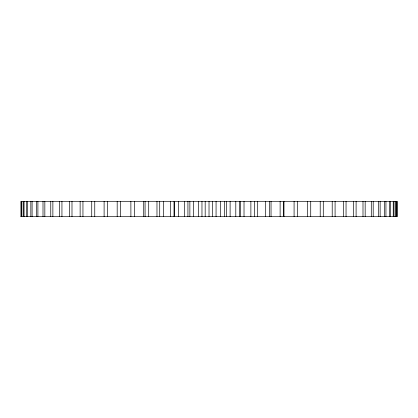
<?xml version="1.0" encoding="UTF-8"?>
<svg xmlns="http://www.w3.org/2000/svg" width="418" height="418" viewBox="0 0 418 418"><rect width="100%" height="100%" fill="white"/><g stroke="black" fill="none" stroke-linecap="round" stroke-linejoin="round"><path stroke-width="0.63" d="M20.9 216.681L397.1 216.681L397.1 201.319L20.9 201.319L20.937 216.681M396.985 201.319L396.985 216.681M396.159 201.319L396.159 216.681M395.731 201.319L395.731 216.681M393.975 201.319L393.975 216.681M393.239 201.319L393.239 216.681M390.564 201.319L390.564 216.681M389.519 201.319L389.519 216.681M385.939 201.319L385.939 216.681M384.597 201.319L384.597 216.681M380.14 201.319L380.14 216.681M378.509 201.319L378.509 216.681M373.201 201.319L373.201 216.681M371.294 201.319L371.294 216.681M365.17 201.319L365.17 216.681M362.996 201.319L362.996 216.681M356.099 201.319L356.099 216.681M353.675 201.319L353.675 216.681M346.047 201.319L346.047 216.681M343.392 201.319L343.392 216.681M335.084 201.319L335.084 216.681M332.211 201.319L332.211 216.681M323.286 201.319L323.286 216.681M320.214 201.319L320.214 216.681M310.726 201.319L310.726 216.681M307.476 201.319L307.476 216.681M297.485 201.319L297.485 216.681M294.084 201.319L294.084 216.681M283.979 201.319L283.979 216.681M283.66 201.319L283.66 216.681M280.123 201.319L280.123 216.681M271.042 201.319L271.042 216.681M269.338 201.319L269.338 216.681M265.691 201.319L265.691 216.681M257.692 201.319L257.692 216.681M254.614 201.319L254.614 216.681M250.878 201.319L250.878 216.681M244.018 201.319L244.018 216.681M240.559 201.319L240.559 216.681M239.582 201.319L239.582 216.681M235.794 201.319L235.794 216.681M230.114 201.319L230.114 216.681M226.608 201.319L226.608 216.681M224.351 201.319L224.351 216.681M220.526 201.319L220.526 216.681M216.064 201.319L216.064 216.681M212.543 201.319L212.543 216.681M209.021 201.319L209.021 216.681M205.181 201.319L205.181 216.681M201.972 201.319L201.972 216.681M198.451 201.319L198.451 216.681M193.686 201.319L193.686 216.681M189.866 201.319L189.866 216.681M187.928 201.319L187.928 216.681M184.432 201.319L184.432 216.681M178.455 201.319L178.455 216.681M174.677 201.319L174.677 216.681M174.019 201.319L174.019 216.681M170.575 201.319L170.575 216.681M163.428 201.319L163.428 216.681M159.713 201.319L159.713 216.681M156.975 201.319L156.975 216.681M148.703 201.319L148.703 216.681M145.077 201.319L145.077 216.681M143.719 201.319L143.719 216.681M134.377 201.319L134.377 216.681M130.871 201.319L130.902 216.681M120.551 201.319L120.551 216.681M117.186 201.319L117.186 216.681M107.316 201.319L107.316 216.681M104.108 201.319L104.108 216.681M94.755 201.319L94.755 216.681M91.73 201.319L91.73 216.681M82.952 201.319L82.952 216.681M80.131 201.319L80.131 216.681M71.99 201.319L71.99 216.681M69.393 201.319L69.393 216.681M61.942 201.319L61.942 216.681M59.581 201.319L59.581 216.681M52.872 201.319L52.872 216.681M50.761 201.319L50.761 216.681M44.841 201.319L44.841 216.681M43.002 201.319L43.002 216.681M37.902 201.319L37.902 216.681M36.34 201.319L36.34 216.681M32.097 201.319L32.097 216.681M30.833 201.319L30.833 216.681M27.478 201.319L27.478 216.681M26.506 201.319L26.506 216.681M24.061 201.319L24.061 216.681M23.398 201.319L23.398 216.681M21.877 201.319L21.877 216.681M21.527 201.319L21.527 216.681"/></g></svg>
